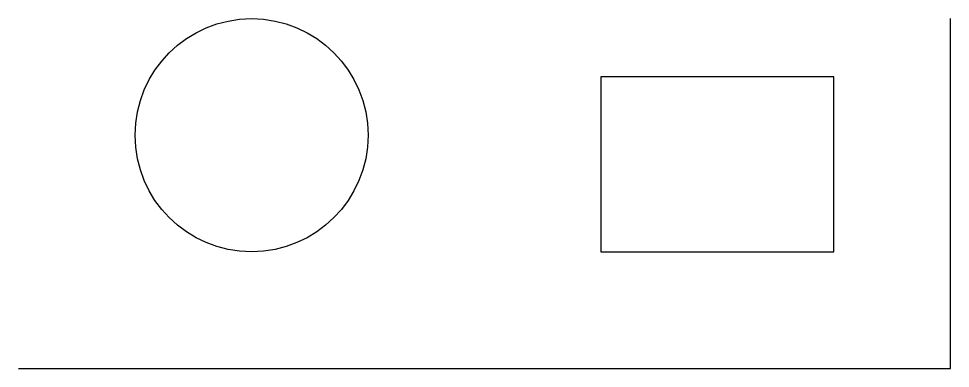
# Model space of a CAD drawing. Header units: millimetres. Extents: x 10 to 90, y 10 to 40.
import ezdxf

# ---------------------------------------------------------------- set-up
doc = ezdxf.new("R2010")
doc.units = ezdxf.units.MM

msp = doc.modelspace()

# ---------------------------------------------------------------- linework, layer by layer
for p, q in [((90, 10), (90, 40)), ((10, 10), (90, 10))]:
    msp.add_line(p, q)
msp.add_lwpolyline([(60, 20), (80, 20), (80, 35), (60, 35), (60, 20)])
msp.add_circle((30, 30), 10)

doc.saveas('drawing.dxf')
